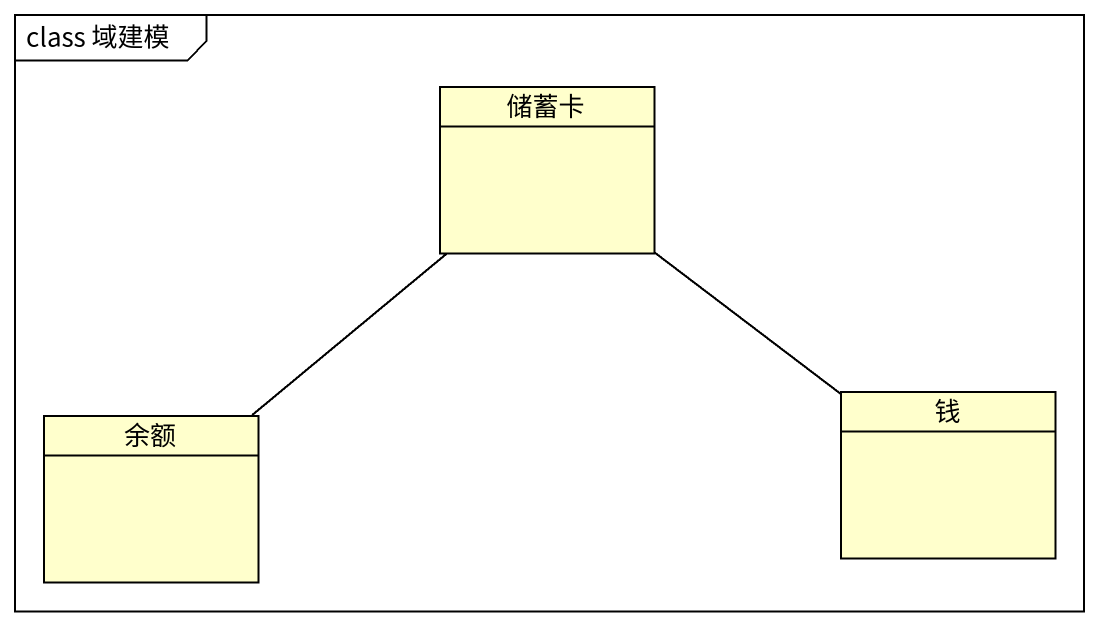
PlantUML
@startuml
mainframe class 域建模
hide circle
hide empty members
class 储蓄卡
class 余额
class 钱
储蓄卡 -- 余额
储蓄卡 -- 钱
@enduml
